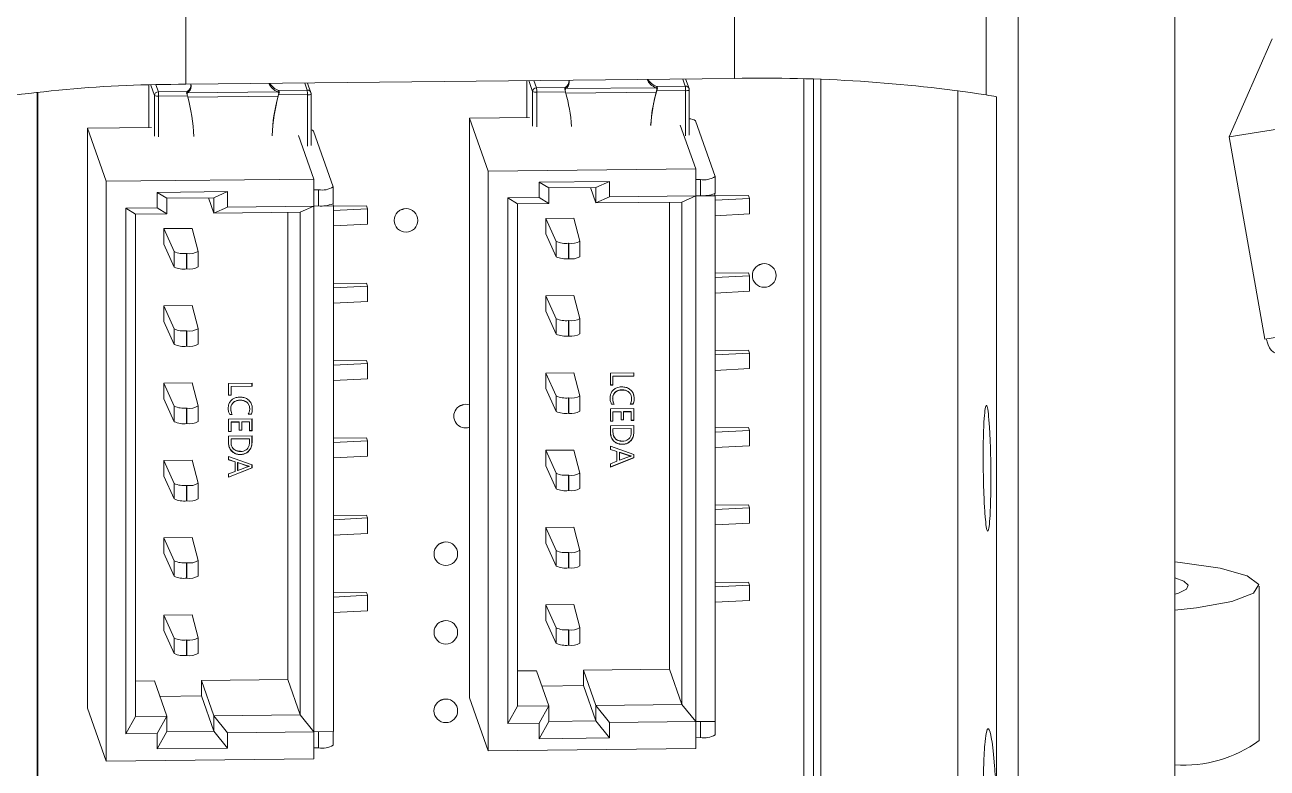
# Model space of a CAD drawing. Header units: millimetres. Extents: x 0 to 1189, y 0 to 841.
# Drawn here: x 294.497 to 297.662, y 569.236 to 571.13 of the extents above; entities that cross this region are included whole.
import ezdxf

# ---------------------------------------------------------------- set-up
doc = ezdxf.new("R2010")
doc.units = ezdxf.units.MM
doc.layers.get('0').update_dxf_attribs({"lineweight": 18})

msp = doc.modelspace()

# ---------------------------------------------------------------- linework, layer by layer
at = {"color": 7, "linetype": 'Continuous', "lineweight": 15}
for p, q in [((296.9466, 572.7242), (296.9466, 570.9515)), ((297.028, 572.7041), (297.028, 567.5831)), ((297.4273, 572.7084), (297.4273, 567.8788)), ((294.9075, 571.5694), (294.9075, 570.9785)), ((296.3049, 571.5842), (296.3049, 570.9934)), ((297.6749, 571.0945), (297.5655, 570.8447)), ((296.3049, 570.9934), (294.9075, 570.9785)), ((295.776, 570.9877), (295.776, 570.8942)), ((295.884, 570.9829), (295.884, 570.9869)), ((296.1893, 570.9674), (296.1806, 570.9921)), ((296.482, 568.3226), (296.482, 570.992)), ((296.5066, 570.9913), (296.5066, 568.3785)), ((296.5249, 570.9907), (296.5249, 568.3265)), ((294.5287, 568.3053), (294.5287, 570.9582)), ((294.5299, 570.9583), (294.5299, 568.3019)), ((294.8126, 570.9766), (294.8126, 570.8682)), ((294.9107, 570.9604), (294.8372, 570.9596)), ((294.9115, 570.9571), (295.1417, 570.9596)), ((294.9206, 570.9727), (294.9206, 570.9766)), ((295.2165, 570.9636), (295.143, 570.9629)), ((295.2259, 570.9571), (295.2172, 570.9818)), ((295.2265, 570.9538), (295.2265, 570.9539)), ((295.2265, 570.8226), (295.2265, 570.9538)), ((295.8741, 570.9706), (295.8006, 570.9698)), ((295.8012, 570.9583), (295.8747, 570.959)), ((296.1051, 570.9698), (295.8749, 570.9674)), ((296.1799, 570.9739), (296.1064, 570.9731)), ((296.1071, 570.9615), (296.1805, 570.9623)), ((296.1899, 570.9641), (296.1899, 570.964)), ((296.1899, 570.8486), (296.1899, 570.964)), ((296.8743, 567.8772), (296.8743, 570.9626)), ((294.8378, 570.948), (294.9113, 570.9488)), ((295.1437, 570.9513), (295.2171, 570.9521)), ((296.9726, 567.5983), (296.9726, 570.9466)), ((297.5655, 570.8447), (298.0926, 570.9291)), ((295.6297, 570.8926), (295.7828, 570.8942)), ((295.6774, 570.7574), (295.6297, 570.8926)), ((295.6297, 569.4154), (295.6297, 570.8926)), ((294.6567, 570.8665), (294.8194, 570.8682)), ((294.7044, 570.7313), (294.6567, 570.8665)), ((294.6567, 569.3893), (294.6567, 570.8665)), ((295.2827, 570.7172), (295.2326, 570.8593)), ((296.2064, 570.763), (296.1671, 570.8743)), ((296.2557, 570.7433), (296.2056, 570.8854)), ((295.2334, 570.7369), (295.1942, 570.8482)), ((297.6563, 570.3288), (297.5655, 570.8447)), ((295.2334, 570.7369), (294.7044, 570.7313)), ((295.2334, 570.7369), (295.2334, 570.668)), ((296.2064, 570.763), (295.6774, 570.7574)), ((295.6774, 569.2802), (295.6774, 570.7574)), ((296.2064, 570.763), (296.2064, 570.6941)), ((296.2064, 570.7358), (296.2182, 570.7359)), ((296.2182, 570.7359), (296.2182, 570.6946)), ((296.2558, 570.7015), (296.2558, 570.7429)), ((294.7044, 569.2541), (294.7044, 570.7313)), ((295.0138, 570.7051), (294.8341, 570.7031)), ((294.8341, 570.6638), (294.8341, 570.7031)), ((294.859, 570.6882), (294.8341, 570.7031)), ((294.9788, 570.6895), (295.0138, 570.7051)), ((295.0138, 570.6657), (295.0138, 570.7051)), ((295.2334, 570.7097), (295.2452, 570.7098)), ((295.2452, 570.7098), (295.2452, 570.6685)), ((295.2828, 570.6754), (295.2828, 570.7168)), ((295.9868, 570.7312), (295.8071, 570.7292)), ((295.8071, 570.6899), (295.8071, 570.7292)), ((295.832, 570.7143), (295.8071, 570.7292)), ((295.832, 570.7143), (295.9518, 570.7156)), ((295.832, 570.6749), (295.832, 570.7143)), ((295.938, 570.7154), (295.9518, 570.6762)), ((295.9518, 570.7156), (295.9868, 570.7312)), ((295.9518, 570.7156), (295.9518, 570.6762)), ((295.9868, 570.6918), (295.9868, 570.7312)), ((294.859, 570.6882), (294.9788, 570.6895)), ((294.859, 570.6488), (294.859, 570.6882)), ((294.965, 570.6893), (294.9788, 570.6501)), ((294.9788, 570.6895), (294.9788, 570.6501)), ((295.2334, 570.6684), (295.2452, 570.6685)), ((295.2334, 570.668), (295.2833, 570.6685)), ((295.2833, 570.6685), (295.2815, 570.6736)), ((295.2833, 570.6679), (295.3679, 570.6688)), ((295.2833, 569.3292), (295.2833, 570.6685)), ((295.3679, 570.6688), (295.3705, 570.6614)), ((295.8071, 570.6899), (295.7273, 570.689)), ((295.7273, 569.3497), (295.7273, 570.689)), ((295.7273, 570.689), (295.7522, 570.6741)), ((295.7522, 570.6741), (295.832, 570.6749)), ((295.7522, 569.3938), (295.7522, 570.6741)), ((295.832, 570.6749), (295.8071, 570.6899)), ((295.9518, 570.6762), (295.9868, 570.6918)), ((295.9518, 570.6762), (296.1714, 570.6785)), ((296.2064, 570.6941), (295.9868, 570.6918)), ((296.1398, 569.488), (296.1398, 570.6782)), ((296.1714, 570.6785), (296.2064, 570.6941)), ((296.1714, 569.3983), (296.1714, 570.6785)), ((296.2064, 570.6944), (296.2182, 570.6946)), ((296.2064, 570.6941), (296.2563, 570.6946)), ((296.2064, 569.3548), (296.2064, 570.6941)), ((296.2563, 570.6946), (296.2545, 570.6998)), ((296.2563, 570.694), (296.3409, 570.6949)), ((296.2563, 569.3553), (296.2563, 570.6946)), ((296.3435, 570.6874), (296.2563, 570.683)), ((296.3409, 570.6949), (296.3435, 570.6874)), ((296.3435, 570.6481), (296.3435, 570.6874)), ((294.8341, 570.6638), (294.7543, 570.6629)), ((294.7543, 569.3236), (294.7543, 570.6629)), ((294.7543, 570.6629), (294.7792, 570.648)), ((294.7792, 570.648), (294.859, 570.6488)), ((294.7792, 569.3677), (294.7792, 570.648)), ((294.859, 570.6488), (294.8341, 570.6638)), ((294.9788, 570.6501), (295.0138, 570.6657)), ((294.9788, 570.6501), (295.1984, 570.6524)), ((295.2334, 570.668), (295.0138, 570.6657)), ((295.1668, 569.4619), (295.1668, 570.6521)), ((295.1984, 570.6524), (295.2334, 570.668)), ((295.1984, 569.3722), (295.1984, 570.6524)), ((295.2334, 569.3287), (295.2334, 570.668)), ((295.3705, 570.6614), (295.2833, 570.6569)), ((295.3705, 570.622), (295.3705, 570.6614)), ((295.896, 570.6376), (295.8246, 570.6369)), ((295.8505, 570.5783), (295.8246, 570.6369)), ((295.8246, 570.6369), (295.8246, 570.5975)), ((295.896, 570.6376), (295.9114, 570.5789)), ((296.3435, 570.6481), (296.2563, 570.6436)), ((294.923, 570.6115), (294.8516, 570.6108)), ((294.8776, 570.5522), (294.8516, 570.6108)), ((294.8516, 570.6108), (294.8516, 570.5714)), ((294.923, 570.6115), (294.9384, 570.5529)), ((295.3705, 570.622), (295.2833, 570.6175)), ((295.8246, 570.5975), (295.8505, 570.5389)), ((295.8505, 570.5389), (295.8505, 570.5783)), ((295.8832, 570.5735), (295.8823, 570.5735)), ((295.8823, 570.5735), (295.8823, 570.5341)), ((295.8832, 570.5341), (295.8832, 570.5735)), ((295.9114, 570.5393), (295.9114, 570.5787)), ((294.8516, 570.5714), (294.8776, 570.5128)), ((294.8776, 570.5128), (294.8776, 570.5522)), ((294.9102, 570.5474), (294.9093, 570.5474)), ((294.9093, 570.5474), (294.9093, 570.508)), ((294.9102, 570.508), (294.9102, 570.5474)), ((294.9384, 570.5132), (294.9384, 570.5526)), ((295.8832, 570.5341), (295.8823, 570.5341)), ((294.9102, 570.508), (294.9093, 570.508)), ((296.2563, 570.497), (296.3409, 570.4979)), ((296.3435, 570.4905), (296.2563, 570.4861)), ((296.3409, 570.4979), (296.3435, 570.4905)), ((296.3435, 570.4511), (296.3435, 570.4905)), ((295.2833, 570.4709), (295.3679, 570.4718)), ((295.3705, 570.4644), (295.2833, 570.46)), ((295.3679, 570.4718), (295.3705, 570.4644)), ((295.3705, 570.425), (295.3705, 570.4644)), ((296.3435, 570.4511), (296.2563, 570.4467)), ((295.3705, 570.425), (295.2833, 570.4206)), ((295.896, 570.4407), (295.8246, 570.4399)), ((295.8505, 570.3813), (295.8246, 570.4399)), ((295.8246, 570.4399), (295.8246, 570.4005)), ((295.896, 570.4407), (295.9114, 570.382)), ((294.923, 570.4146), (294.8516, 570.4138)), ((294.8776, 570.3552), (294.8516, 570.4138)), ((294.8516, 570.4138), (294.8516, 570.3744)), ((294.923, 570.4146), (294.9384, 570.3559)), ((295.8246, 570.4005), (295.8505, 570.3419)), ((297.6563, 570.3288), (298.1833, 570.4131)), ((294.8516, 570.3744), (294.8776, 570.3159)), ((294.8776, 570.3159), (294.8776, 570.3552)), ((294.9384, 570.3163), (294.9384, 570.3557)), ((295.8505, 570.3419), (295.8505, 570.3813)), ((295.8832, 570.3766), (295.8823, 570.3765)), ((295.8823, 570.3765), (295.8823, 570.3372)), ((295.8832, 570.3372), (295.8832, 570.3766)), ((295.9114, 570.3424), (295.9114, 570.3817)), ((294.9102, 570.3505), (294.9093, 570.3504)), ((294.9093, 570.3504), (294.9093, 570.311)), ((294.9102, 570.3111), (294.9102, 570.3505)), ((295.8832, 570.3372), (295.8823, 570.3372)), ((297.661, 570.3295), (297.6623, 570.3221)), ((294.9102, 570.3111), (294.9093, 570.311)), ((296.2563, 570.3001), (296.3409, 570.301)), ((296.3435, 570.2935), (296.2563, 570.2891)), ((296.3409, 570.301), (296.3435, 570.2935)), ((296.3435, 570.2541), (296.3435, 570.2935)), ((295.2833, 570.274), (295.3679, 570.2749)), ((295.3705, 570.2674), (295.2833, 570.263)), ((295.3679, 570.2749), (295.3705, 570.2674)), ((295.3705, 570.228), (295.3705, 570.2674)), ((295.3705, 570.228), (295.2833, 570.2236)), ((295.896, 570.2437), (295.8246, 570.2429)), ((295.8505, 570.1844), (295.8246, 570.2429)), ((295.8246, 570.2429), (295.8246, 570.2035)), ((295.896, 570.2437), (295.9114, 570.185)), ((296.0489, 570.2432), (295.989, 570.2425)), ((295.989, 570.2425), (295.989, 570.2123)), ((296.0488, 570.2356), (295.9955, 570.235)), ((295.9955, 570.235), (295.9956, 570.2347)), ((295.9955, 570.235), (295.9955, 570.2127)), ((295.9956, 570.2347), (296.0489, 570.2352)), ((295.9956, 570.2123), (295.9956, 570.2347)), ((296.0488, 570.2432), (296.0488, 570.2356)), ((296.0488, 570.2356), (296.0489, 570.2352)), ((296.0489, 570.2352), (296.0489, 570.2432)), ((296.3435, 570.2541), (296.2563, 570.2497)), ((294.923, 570.2176), (294.8516, 570.2168)), ((294.8776, 570.1583), (294.8516, 570.2168)), ((294.8516, 570.2168), (294.8516, 570.1774)), ((294.923, 570.2176), (294.9384, 570.1589)), ((295.0759, 570.2171), (295.016, 570.2164)), ((295.016, 570.2164), (295.016, 570.1862)), ((295.0758, 570.2095), (295.0225, 570.2089)), ((295.0225, 570.2089), (295.0226, 570.2086)), ((295.0225, 570.2089), (295.0225, 570.1866)), ((295.0226, 570.2086), (295.0759, 570.2091)), ((295.0226, 570.1862), (295.0226, 570.2086)), ((295.0758, 570.2171), (295.0758, 570.2095)), ((295.0758, 570.2095), (295.0759, 570.2091)), ((295.0759, 570.2091), (295.0759, 570.2171)), ((295.8246, 570.2035), (295.8505, 570.145)), ((295.9955, 570.2127), (295.989, 570.2126)), ((295.989, 570.2123), (295.9956, 570.2123)), ((295.9956, 570.2123), (295.9955, 570.2127)), ((296.0182, 570.1999), (296.0183, 570.1996)), ((294.8516, 570.1774), (294.8776, 570.1189)), ((295.0225, 570.1866), (295.016, 570.1865)), ((295.016, 570.1862), (295.0226, 570.1862)), ((295.0226, 570.1862), (295.0225, 570.1866)), ((295.0452, 570.1738), (295.0453, 570.1735)), ((295.0669, 570.1633), (295.0668, 570.1637)), ((295.8505, 570.145), (295.8505, 570.1844)), ((295.8832, 570.1796), (295.8823, 570.1796)), ((295.8823, 570.1796), (295.8823, 570.1402)), ((295.8832, 570.1402), (295.8832, 570.1796)), ((295.9114, 570.1454), (295.9114, 570.1848)), ((295.9986, 570.1637), (295.992, 570.1636)), ((295.992, 570.1636), (295.9921, 570.1633)), ((295.9921, 570.1633), (295.9987, 570.1634)), ((295.9947, 570.1788), (295.9949, 570.1785)), ((295.9964, 570.1684), (295.9965, 570.168)), ((296.0471, 570.1642), (296.0391, 570.1641)), ((296.0392, 570.1638), (296.0473, 570.1639)), ((296.0399, 570.1895), (296.0398, 570.1898)), ((296.0471, 570.1642), (296.0473, 570.1639)), ((296.0495, 570.1782), (296.0496, 570.1778)), ((294.8776, 570.1189), (294.8776, 570.1583)), ((294.9102, 570.1535), (294.9093, 570.1535)), ((294.9093, 570.1535), (294.9093, 570.1141)), ((294.9102, 570.1141), (294.9102, 570.1535)), ((294.9384, 570.1193), (294.9384, 570.1587)), ((295.0256, 570.1376), (295.019, 570.1375)), ((295.019, 570.1375), (295.0191, 570.1372)), ((295.0191, 570.1372), (295.0257, 570.1373)), ((295.0217, 570.1527), (295.0219, 570.1524)), ((295.0234, 570.1423), (295.0235, 570.1419)), ((295.0742, 570.1381), (295.0661, 570.138)), ((295.0662, 570.1377), (295.0743, 570.1378)), ((295.0742, 570.1381), (295.0743, 570.1378)), ((295.0765, 570.1521), (295.0766, 570.1517)), ((295.8832, 570.1402), (295.8823, 570.1402)), ((296.0489, 570.1524), (295.989, 570.1517)), ((295.989, 570.1517), (295.989, 570.12)), ((296.0159, 570.1444), (295.9955, 570.1442)), ((295.9955, 570.1442), (295.9956, 570.1439)), ((295.9955, 570.1442), (295.9955, 570.1204)), ((295.9956, 570.1439), (296.016, 570.1441)), ((295.9956, 570.1201), (295.9956, 570.1439)), ((296.0159, 570.1444), (296.016, 570.1441)), ((296.016, 570.1441), (296.016, 570.1232)), ((296.0422, 570.1447), (296.0225, 570.1445)), ((296.0225, 570.1445), (296.0225, 570.1236)), ((296.0225, 570.1445), (296.0226, 570.1442)), ((296.0226, 570.1442), (296.0423, 570.1444)), ((296.0226, 570.1233), (296.0226, 570.1442)), ((296.0422, 570.1447), (296.0423, 570.1444)), ((296.0423, 570.1444), (296.0423, 570.122)), ((296.0488, 570.1524), (296.0488, 570.1224)), ((296.0489, 570.1221), (296.0489, 570.1524)), ((294.9102, 570.1141), (294.9093, 570.1141)), ((295.0759, 570.1263), (295.016, 570.1256)), ((295.016, 570.1256), (295.016, 570.0939)), ((295.0429, 570.1183), (295.0225, 570.1181)), ((295.0225, 570.1181), (295.0226, 570.1178)), ((295.0225, 570.1181), (295.0225, 570.0943)), ((295.0226, 570.1178), (295.043, 570.118)), ((295.0226, 570.094), (295.0226, 570.1178)), ((295.0429, 570.1183), (295.043, 570.118)), ((295.043, 570.118), (295.043, 570.0971)), ((295.0692, 570.1186), (295.0495, 570.1184)), ((295.0495, 570.1184), (295.0495, 570.0975)), ((295.0495, 570.1184), (295.0496, 570.1181)), ((295.0496, 570.1181), (295.0693, 570.1183)), ((295.0496, 570.0972), (295.0496, 570.1181)), ((295.0692, 570.1186), (295.0693, 570.1183)), ((295.0693, 570.1183), (295.0693, 570.0959)), ((295.0758, 570.1263), (295.0758, 570.0964)), ((295.0759, 570.096), (295.0759, 570.1263)), ((295.9955, 570.1204), (295.989, 570.1204)), ((295.989, 570.12), (295.9956, 570.1201)), ((296.0489, 570.1091), (295.989, 570.1085)), ((295.989, 570.1085), (295.989, 570.0924)), ((295.9956, 570.1201), (295.9955, 570.1204)), ((295.9955, 570.101), (296.0422, 570.1015)), ((295.9955, 570.101), (295.9956, 570.1006)), ((295.9955, 570.0926), (295.9955, 570.101)), ((295.9956, 570.1006), (296.0423, 570.1011)), ((295.9956, 570.0922), (295.9956, 570.1006)), ((296.0225, 570.1236), (296.016, 570.1235)), ((296.016, 570.1232), (296.0226, 570.1233)), ((296.0225, 570.1236), (296.0226, 570.1233)), ((296.0422, 570.1015), (296.0423, 570.1011)), ((296.0488, 570.1224), (296.0423, 570.1224)), ((296.0423, 570.122), (296.0489, 570.1221)), ((296.0423, 570.1011), (296.0423, 570.0924)), ((296.0488, 570.1224), (296.0489, 570.1221)), ((296.0488, 570.1091), (296.0488, 570.0928)), ((296.0489, 570.0925), (296.0489, 570.1091)), ((296.2563, 570.1031), (296.3409, 570.104)), ((296.3409, 570.104), (296.3435, 570.0966)), ((295.0225, 570.0943), (295.016, 570.0943)), ((295.016, 570.0939), (295.0226, 570.094)), ((295.0759, 570.083), (295.016, 570.0824)), ((295.016, 570.0824), (295.016, 570.0663)), ((295.0226, 570.094), (295.0225, 570.0943)), ((295.0225, 570.0749), (295.0692, 570.0754)), ((295.0225, 570.0749), (295.0226, 570.0745)), ((295.0225, 570.0665), (295.0225, 570.0749)), ((295.0226, 570.0745), (295.0693, 570.075)), ((295.0226, 570.0661), (295.0226, 570.0745)), ((295.0495, 570.0975), (295.043, 570.0974)), ((295.043, 570.0971), (295.0496, 570.0972)), ((295.0495, 570.0975), (295.0496, 570.0972)), ((295.0692, 570.0754), (295.0693, 570.075)), ((295.0758, 570.0964), (295.0693, 570.0963)), ((295.0693, 570.0959), (295.0759, 570.096)), ((295.0693, 570.075), (295.0693, 570.0663)), ((295.0758, 570.0964), (295.0759, 570.096)), ((295.0758, 570.083), (295.0758, 570.0667)), ((295.0759, 570.0664), (295.0759, 570.083)), ((295.2833, 570.077), (295.3679, 570.0779)), ((295.3705, 570.0705), (295.2833, 570.066)), ((295.3679, 570.0779), (295.3705, 570.0705)), ((295.3705, 570.0311), (295.3705, 570.0705)), ((295.9955, 570.0926), (295.9956, 570.0922)), ((295.9983, 570.08), (295.9984, 570.0798)), ((296.0488, 570.0928), (296.0489, 570.0925)), ((296.3435, 570.0966), (296.2563, 570.0921)), ((296.3435, 570.0572), (296.3435, 570.0966)), ((295.0225, 570.0665), (295.0226, 570.0661)), ((295.0253, 570.0539), (295.0254, 570.0537)), ((295.0466, 570.0355), (295.0467, 570.0352)), ((295.0758, 570.0667), (295.0759, 570.0664)), ((295.896, 570.0467), (295.8246, 570.046)), ((295.8505, 569.9874), (295.8246, 570.046)), ((295.8246, 570.046), (295.8246, 570.0066)), ((295.896, 570.0467), (295.9114, 569.9881)), ((296.0489, 570.0349), (295.989, 570.0566)), ((295.989, 570.0566), (295.989, 570.048)), ((296.0057, 570.0428), (295.989, 570.0483)), ((295.989, 570.048), (296.0058, 570.0425)), ((296.0057, 570.0428), (296.0058, 570.0425)), ((296.0058, 570.0425), (296.0058, 570.0181)), ((296.0123, 570.0409), (296.0123, 570.0212)), ((296.0373, 570.0324), (296.0123, 570.0409)), ((296.0124, 570.0406), (296.0123, 570.0409)), ((296.0124, 570.0208), (296.0124, 570.0406)), ((296.0124, 570.0406), (296.0374, 570.032)), ((296.0196, 570.0616), (296.0197, 570.0613)), ((296.3435, 570.0572), (296.2563, 570.0527)), ((294.923, 570.0206), (294.8516, 570.0199)), ((294.8776, 569.9613), (294.8516, 570.0199)), ((294.8516, 570.0199), (294.8516, 569.9805)), ((294.923, 570.0206), (294.9384, 569.962)), ((295.0759, 570.0088), (295.016, 570.0305)), ((295.016, 570.0305), (295.016, 570.0219)), ((295.0327, 570.0167), (295.016, 570.0222)), ((295.016, 570.0219), (295.0328, 570.0164)), ((295.0327, 570.0167), (295.0328, 570.0164)), ((295.0328, 570.0164), (295.0328, 569.992)), ((295.0393, 570.0148), (295.0393, 569.9951)), ((295.0643, 570.0063), (295.0393, 570.0148)), ((295.0394, 570.0145), (295.0393, 570.0148)), ((295.0394, 569.9947), (295.0394, 570.0145)), ((295.0394, 570.0145), (295.0644, 570.0059)), ((295.0644, 570.0039), (295.0394, 569.9947)), ((295.0644, 570.0059), (295.0643, 570.0063)), ((295.0686, 570.005), (295.0685, 570.0054)), ((295.0758, 570.0089), (295.0758, 570.0012)), ((295.0759, 570.0009), (295.0759, 570.0088)), ((295.3705, 570.0311), (295.2833, 570.0266)), ((295.8246, 570.0066), (295.8505, 569.948)), ((296.0488, 570.0273), (295.989, 570.0037)), ((295.989, 570.0033), (296.0489, 570.027)), ((296.0058, 570.0181), (295.989, 570.0119)), ((295.989, 570.0119), (295.989, 570.0033)), ((296.0123, 570.0212), (296.0124, 570.0208)), ((296.0374, 570.03), (296.0124, 570.0208)), ((296.0374, 570.032), (296.0373, 570.0324)), ((296.0416, 570.0311), (296.0415, 570.0315)), ((296.0488, 570.0349), (296.0488, 570.0273)), ((296.0489, 570.027), (296.0488, 570.0273)), ((296.0489, 570.027), (296.0489, 570.0349)), ((294.8516, 569.9805), (294.8776, 569.9219)), ((295.0758, 570.0012), (295.016, 569.9776)), ((295.016, 569.9772), (295.0759, 570.0009)), ((295.0328, 569.992), (295.016, 569.9858)), ((295.016, 569.9858), (295.016, 569.9772)), ((295.0393, 569.9951), (295.0394, 569.9947)), ((295.0759, 570.0009), (295.0758, 570.0012)), ((295.8505, 569.948), (295.8505, 569.9874)), ((295.8832, 569.9826), (295.8823, 569.9826)), ((295.8823, 569.9826), (295.8823, 569.9432)), ((295.8832, 569.9432), (295.8832, 569.9826)), ((295.9114, 569.9484), (295.9114, 569.9878)), ((294.8776, 569.9219), (294.8776, 569.9613)), ((294.9102, 569.9565), (294.9093, 569.9565)), ((294.9093, 569.9565), (294.9093, 569.9171)), ((294.9102, 569.9171), (294.9102, 569.9565)), ((294.9384, 569.9223), (294.9384, 569.9617)), ((295.8832, 569.9432), (295.8823, 569.9432)), ((294.9102, 569.9171), (294.9093, 569.9171)), ((295.2833, 569.88), (295.3679, 569.8809)), ((295.3679, 569.8809), (295.3705, 569.8735)), ((296.2563, 569.9061), (296.3409, 569.907)), ((296.3435, 569.8996), (296.2563, 569.8952)), ((296.3409, 569.907), (296.3435, 569.8996)), ((296.3435, 569.8602), (296.3435, 569.8996)), ((295.3705, 569.8735), (295.2833, 569.8691)), ((295.3705, 569.8341), (295.3705, 569.8735)), ((295.896, 569.8498), (295.8246, 569.849)), ((295.8505, 569.7905), (295.8246, 569.849)), ((295.8246, 569.849), (295.8246, 569.8096)), ((295.896, 569.8498), (295.9114, 569.7911)), ((296.3435, 569.8602), (296.2563, 569.8558)), ((294.923, 569.8237), (294.8516, 569.8229)), ((294.8776, 569.7644), (294.8516, 569.8229)), ((294.8516, 569.8229), (294.8516, 569.7835)), ((294.923, 569.8237), (294.9384, 569.765)), ((295.3705, 569.8341), (295.2833, 569.8297)), ((294.8516, 569.7835), (294.8776, 569.725)), ((295.8246, 569.8096), (295.8505, 569.7511)), ((295.8505, 569.7511), (295.8505, 569.7905)), ((295.8832, 569.7857), (295.8823, 569.7857)), ((295.8823, 569.7857), (295.8823, 569.7463)), ((295.8832, 569.7463), (295.8832, 569.7857)), ((295.9114, 569.7515), (295.9114, 569.7909)), ((294.8776, 569.725), (294.8776, 569.7644)), ((294.9102, 569.7596), (294.9093, 569.7596)), ((294.9093, 569.7596), (294.9093, 569.7202)), ((294.9102, 569.7202), (294.9102, 569.7596)), ((294.9384, 569.7254), (294.9384, 569.7648)), ((294.9102, 569.7202), (294.9093, 569.7202)), ((295.8832, 569.7463), (295.8823, 569.7463)), ((296.2563, 569.7092), (296.3409, 569.7101)), ((296.3435, 569.7026), (296.2563, 569.6982)), ((296.3409, 569.7101), (296.3435, 569.7026)), ((296.3435, 569.6633), (296.3435, 569.7026)), ((297.642, 569.3062), (297.642, 569.7001)), ((295.2833, 569.6831), (295.3679, 569.684)), ((295.3705, 569.6765), (295.2833, 569.6721)), ((295.3679, 569.684), (295.3705, 569.6765)), ((295.3705, 569.6372), (295.3705, 569.6765)), ((296.3435, 569.6633), (296.2563, 569.6588)), ((294.923, 569.6267), (294.8516, 569.626)), ((294.8776, 569.5674), (294.8516, 569.626)), ((294.8516, 569.626), (294.8516, 569.5866)), ((294.923, 569.6267), (294.9384, 569.568)), ((295.3705, 569.6372), (295.2833, 569.6327)), ((295.896, 569.6528), (295.8246, 569.652)), ((295.8505, 569.5935), (295.8246, 569.652)), ((295.8246, 569.652), (295.8246, 569.6127)), ((295.896, 569.6528), (295.9114, 569.5941)), ((295.8246, 569.6127), (295.8505, 569.5541)), ((295.8505, 569.5541), (295.8505, 569.5935)), ((295.9114, 569.5545), (295.9114, 569.5939)), ((294.8516, 569.5866), (294.8776, 569.528)), ((294.8776, 569.528), (294.8776, 569.5674)), ((294.9102, 569.5626), (294.9093, 569.5626)), ((294.9093, 569.5626), (294.9093, 569.5232)), ((294.9102, 569.5232), (294.9102, 569.5626)), ((294.9384, 569.5284), (294.9384, 569.5678)), ((295.8832, 569.5887), (295.8823, 569.5887)), ((295.8823, 569.5887), (295.8823, 569.5493)), ((295.8832, 569.5493), (295.8832, 569.5887)), ((295.8832, 569.5493), (295.8823, 569.5493)), ((294.9102, 569.5232), (294.9093, 569.5232)), ((295.7522, 569.4839), (295.8004, 569.4844)), ((295.8004, 569.4844), (295.832, 569.3947)), ((295.9202, 569.4857), (296.1398, 569.488)), ((295.9202, 569.4857), (295.9202, 569.4463)), ((295.9518, 569.3959), (295.9202, 569.4857)), ((296.1714, 569.3983), (296.1398, 569.488)), ((294.7792, 569.4578), (294.8274, 569.4583)), ((294.8274, 569.4583), (294.859, 569.3686)), ((294.9472, 569.4595), (295.1668, 569.4619)), ((294.9788, 569.3698), (294.9472, 569.4595)), ((294.9472, 569.4595), (294.9472, 569.4202)), ((295.1984, 569.3722), (295.1668, 569.4619)), ((295.8142, 569.4451), (295.9202, 569.4463)), ((295.9518, 569.3565), (295.9202, 569.4463)), ((294.8413, 569.419), (294.9472, 569.4202)), ((294.9788, 569.3305), (294.9472, 569.4202)), ((295.6297, 569.4154), (295.6774, 569.2802)), ((294.6567, 569.3893), (294.7044, 569.2541)), ((295.1984, 569.3722), (294.9788, 569.3698)), ((295.2334, 569.3287), (295.1984, 569.3722)), ((295.7522, 569.3938), (295.7273, 569.3497)), ((295.832, 569.3947), (295.7522, 569.3938)), ((295.8071, 569.3505), (295.832, 569.3947)), ((295.832, 569.3553), (295.832, 569.3947)), ((296.1714, 569.3983), (295.9518, 569.3959)), ((295.9868, 569.3524), (295.9518, 569.3959)), ((295.9518, 569.3959), (295.9518, 569.3565)), ((296.2064, 569.3548), (296.1714, 569.3983)), ((294.7792, 569.3677), (294.7543, 569.3236)), ((294.859, 569.3686), (294.7792, 569.3677)), ((294.8341, 569.3244), (294.859, 569.3686)), ((294.859, 569.3292), (294.859, 569.3686)), ((295.0138, 569.3263), (294.9788, 569.3698)), ((294.9788, 569.3698), (294.9788, 569.3305)), ((295.7273, 569.3497), (295.8071, 569.3505)), ((295.8071, 569.3111), (295.832, 569.3553)), ((295.8071, 569.3111), (295.8071, 569.3505)), ((295.9518, 569.3565), (295.832, 569.3553)), ((295.9868, 569.313), (295.9518, 569.3565)), ((295.9868, 569.3524), (296.2064, 569.3548)), ((295.9868, 569.313), (295.9868, 569.3524)), ((296.2563, 569.3553), (296.2064, 569.3548)), ((296.2064, 569.3548), (296.2064, 569.2858)), ((296.2558, 569.3208), (296.2558, 569.3553)), ((294.7543, 569.3236), (294.8341, 569.3244)), ((294.8341, 569.285), (294.859, 569.3292)), ((294.8341, 569.285), (294.8341, 569.3244)), ((294.9788, 569.3305), (294.859, 569.3292)), ((295.0138, 569.2869), (294.9788, 569.3305)), ((295.0138, 569.3263), (295.2334, 569.3287)), ((295.0138, 569.2869), (295.0138, 569.3263)), ((295.2833, 569.3292), (295.2334, 569.3287)), ((295.2334, 569.3287), (295.2334, 569.2597)), ((295.2828, 569.2947), (295.2828, 569.3292)), ((295.8071, 569.3111), (295.9868, 569.313)), ((296.2064, 569.3138), (296.2182, 569.3139)), ((294.8341, 569.285), (295.0138, 569.2869)), ((295.2334, 569.2876), (295.2452, 569.2878)), ((295.6774, 569.2802), (296.2064, 569.2858)), ((294.7044, 569.2541), (295.2334, 569.2597))]:
    msp.add_line(p, q, dxfattribs=at)
at = {"color": 8, "linetype": 'Continuous', "lineweight": 15}
for p, q in [((295.776, 570.8942), (295.776, 570.9877)), ((295.7808, 570.9878), (295.7906, 570.9599)), ((295.7942, 570.9879), (295.8006, 570.9698)), ((296.1735, 570.992), (296.1799, 570.9739)), ((294.8126, 570.9766), (294.8126, 570.8682)), ((294.8272, 570.9497), (294.8177, 570.9767)), ((294.8372, 570.9596), (294.8311, 570.9771)), ((295.2165, 570.9636), (295.2101, 570.9817)), ((295.7906, 570.9599), (295.7906, 570.872)), ((295.8012, 570.9583), (295.8012, 570.8704)), ((295.8756, 570.9558), (296.1057, 570.9583)), ((296.1805, 570.9623), (296.1805, 570.8469)), ((294.8272, 570.8461), (294.8272, 570.9497)), ((294.8378, 570.8444), (294.8378, 570.948)), ((294.9122, 570.9456), (295.1423, 570.948)), ((295.2171, 570.8209), (295.2171, 570.9521)), ((296.2182, 569.3139), (296.2182, 569.3549)), ((295.2452, 569.2878), (295.2452, 569.3288))]:
    msp.add_line(p, q, dxfattribs=at)
at = {"color": 7, "linetype": 'Continuous', "lineweight": 15}
for points in [[(295.2265, 570.9539), (295.2263, 570.9558), (295.2259, 570.9571)], [(296.1893, 570.9674), (296.1897, 570.9661), (296.1899, 570.9641)], [(295.4527, 570.6574), (295.46, 570.6595), (295.4637, 570.6613)], [(296.3653, 570.517), (296.3727, 570.5191), (296.3764, 570.5209)], [(295.6048, 570.1588), (295.6122, 570.1608), (295.6158, 570.1626)], [(295.5541, 569.808), (295.5614, 569.8101), (295.5651, 569.8119)], [(297.4273, 569.7616), (297.4411, 569.7603), (297.5426, 569.7459), (297.6118, 569.7265), (297.6412, 569.7043), (297.6276, 569.6817), (297.5726, 569.661), (297.4819, 569.6445), (297.4273, 569.6385)], [(297.4273, 569.6795), (297.4362, 569.6822), (297.457, 569.692), (297.4615, 569.7024), (297.4497, 569.7127), (297.4273, 569.7207)], [(295.5541, 569.6079), (295.5614, 569.61), (295.5651, 569.6118)], [(295.5541, 569.4078), (295.5614, 569.4099), (295.5651, 569.4117)]]:
    msp.add_lwpolyline(points, dxfattribs=at)
for centre in [(295.4682, 570.6318), (296.3809, 570.4914), (295.5697, 569.7824), (295.5697, 569.5823), (295.5696, 569.3822)]:
    msp.add_circle(centre, 0.0301, dxfattribs=at)
for centre, radius, start, end in [((295.8638, 570.9878), 0.02, 300.9095, 3.0805), ((296.1187, 571.0073), 0.0398, 204.0975, 250.0088), ((296.1248, 571.0192), 0.0496, 214.6049, 248.2537), ((296.3808, 567.2144), 3.7798, 81.3916, 91.1509), ((294.8929, 567.7638), 3.2147, 89.7391, 100.6277), ((294.8373, 570.9496), 0.01, 90.3044, 179.5414), ((294.7678, 570.9501), 0.0701, 358.2761, 7.7665), ((294.9004, 570.9776), 0.02, 300.9003, 3.0751), ((294.9004, 570.974), 0.0202, 303.5217, 356.2008), ((295.1538, 570.9954), 0.0378, 202.7691, 251.3298), ((295.1615, 571.009), 0.0497, 214.6265, 248.2395), ((295.1463, 570.9541), 0.0708, 358.3274, 7.7152), ((295.8007, 570.9598), 0.01, 90.3044, 179.5414), ((295.7987, 570.9771), 0.019, 244.9307, 277.6642), ((295.7312, 570.9604), 0.0701, 358.2761, 7.7665), ((295.4579, 570.8411), 0.4331, 4.0018, 15.7958), ((295.8637, 570.9843), 0.0203, 303.6516, 356.0163), ((296.528, 570.8436), 0.4375, 164.8142, 175.9951), ((296.5279, 570.843), 0.4372, 164.2717, 175.9978), ((296.11, 570.9644), 0.0705, 358.3088, 7.7338), ((294.8353, 570.9669), 0.019, 244.9208, 277.6741), ((294.4948, 570.8309), 0.4329, 1.9141, 15.8037), ((295.5642, 570.8335), 0.4372, 164.8098, 178.0698), ((295.5643, 570.8328), 0.437, 164.2687, 178.0716), ((296.8205, 570.2139), 0.7483, 78.2685, 80.2956), ((296.1901, 570.8644), 0.0261, 53.5456, 90.4417), ((295.225, 570.8524), 0.0103, 42.1525, 81.4593), ((296.2277, 570.7866), 0.0515, 259.366, 302.8734), ((295.2547, 570.7606), 0.0516, 259.4014, 302.8046), ((296.2534, 570.7019), 0.0024, 296.179, 350.331), ((295.2504, 570.762), 0.0937, 266.852, 289.3937), ((295.2804, 570.6758), 0.00246, 297.0193, 349.9879), ((296.2235, 570.7873), 0.0929, 266.7531, 289.4926), ((295.8749, 570.632), 0.0589, 245.6078, 277.2234), ((295.8902, 570.613), 0.0401, 259.9985, 301.8712), ((294.9019, 570.606), 0.059, 245.6159, 277.1732), ((294.9172, 570.5869), 0.0401, 260.0059, 301.8637), ((294.9019, 570.5665), 0.0589, 245.6078, 277.2234), ((294.917, 570.5504), 0.0429, 260.9496, 299.9608), ((295.8749, 570.5927), 0.059, 245.6159, 277.1732), ((295.8899, 570.5766), 0.0431, 261.0239, 299.8844), ((294.9019, 570.4089), 0.0589, 245.6078, 277.2234), ((294.9172, 570.3898), 0.04, 259.9308, 301.9388), ((295.8749, 570.4351), 0.059, 245.6159, 277.1732), ((295.8902, 570.416), 0.0401, 259.9985, 301.8712), ((295.8749, 570.3956), 0.0589, 245.6078, 277.2234), ((295.89, 570.3795), 0.0429, 260.9507, 299.9576), ((297.7021, 570.3293), 0.0404, 190.3159, 279.1235), ((294.9019, 570.3696), 0.059, 245.6159, 277.1732), ((294.917, 570.3536), 0.043, 261.0228, 299.8876), ((295.62, 570.1331), 0.0301, 71.0886, 288.9114), ((295.8749, 570.2379), 0.0588, 245.5568, 277.2323), ((295.8902, 570.2189), 0.04, 259.9234, 301.9463), ((294.9019, 570.2119), 0.0588, 245.5848, 277.2464), ((294.9172, 570.193), 0.0401, 260.0059, 301.8637), ((295.8749, 570.1988), 0.059, 245.6159, 277.1732), ((295.8899, 570.1827), 0.0431, 261.0239, 299.8844), ((294.9019, 570.1724), 0.0588, 245.5568, 277.2323), ((294.917, 570.1566), 0.043, 261.0228, 299.8876), ((295.8749, 570.0411), 0.0589, 245.6078, 277.2234), ((295.8902, 570.0221), 0.0401, 259.9985, 301.8712), ((294.9019, 570.0151), 0.059, 245.6159, 277.1732), ((294.9172, 569.996), 0.0401, 260.0059, 301.8637), ((295.8749, 570.0018), 0.059, 245.6159, 277.1732), ((295.8899, 569.9858), 0.0431, 261.0239, 299.8844), ((294.9019, 569.9756), 0.0589, 245.6078, 277.2234), ((294.917, 569.9595), 0.0429, 260.9496, 299.9608), ((295.8749, 569.8442), 0.059, 245.6159, 277.1732), ((295.8902, 569.8252), 0.0401, 259.9985, 301.8712), ((294.9019, 569.818), 0.0589, 245.6078, 277.2234), ((294.9172, 569.7989), 0.04, 259.9308, 301.9388), ((295.8749, 569.8047), 0.0589, 245.6078, 277.2234), ((295.89, 569.7886), 0.0429, 260.9507, 299.9576), ((294.9019, 569.7787), 0.059, 245.6159, 277.1732), ((294.917, 569.7627), 0.043, 261.0228, 299.8876), ((295.8749, 569.6471), 0.0588, 245.5568, 277.2323), ((295.8902, 569.6281), 0.04, 259.9234, 301.9463), ((294.9019, 569.6211), 0.0589, 245.6078, 277.2234), ((294.9172, 569.6021), 0.0401, 260.0059, 301.8637), ((295.8749, 569.6079), 0.059, 245.6159, 277.1732), ((295.8899, 569.5918), 0.0431, 261.0239, 299.8844), ((294.9019, 569.5816), 0.0588, 245.5568, 277.2323), ((294.917, 569.5657), 0.043, 261.0228, 299.8876), ((296.2273, 569.3699), 0.0567, 260.8026, 300.1302), ((295.2543, 569.3439), 0.0568, 260.8143, 300.0849), ((297.4503, 569.5694), 0.3256, 265.9447, 306.0583)]:
    msp.add_arc(centre, radius, start, end, dxfattribs=at)
at = {"color": 8, "linetype": 'Continuous', "lineweight": 15}
for centre, radius, start, end in [((295.2167, 570.9538), 0.00983, 19.6835, 91.0034), ((295.2194, 570.966), 0.0142, 260.7535, 300.1122), ((296.1801, 570.9641), 0.00981, 19.5592, 91.1277), ((296.1828, 570.9763), 0.0142, 260.7801, 300.0791)]:
    msp.add_arc(centre, radius, start, end, dxfattribs=at)
at = {"color": 7, "linetype": 'Continuous', "lineweight": 15}
for centre in [(295.5659, 570.8602), (296.5293, 570.8704)]:
    msp.add_ellipse(centre, major_axis=(0.4433, 0.0758), ratio=0.801076, start_param=2.657096, end_param=2.665608, dxfattribs=at)
for points, knots in [([(294.9107, 570.9604), (294.9104, 570.9601), (294.9099, 570.9594), (294.9094, 570.9577), (294.9092, 570.9565), (294.9091, 570.9563)], [0, 0, 0, 0, 0.0019851, 0.003977804, 0.004419791, 0.004419791, 0.004419791, 0.004419791]), ([(294.9113, 570.9488), (294.911, 570.95), (294.9103, 570.9523), (294.9095, 570.9548), (294.9092, 570.956), (294.9091, 570.9562)], [0, 0, 0, 0, 0.003464742, 0.006939814, 0.007719471, 0.007719471, 0.007719471, 0.007719471]), ([(294.91, 570.953), (294.9102, 570.9539), (294.9106, 570.9557), (294.9112, 570.9568), (294.9115, 570.9571), (294.9115, 570.9571)], [0, 0, 0, 0, 0.001944063, 0.003886494, 0.004450182, 0.004450182, 0.004450182, 0.004450182]), ([(295.1441, 570.9555), (295.1438, 570.9564), (295.1432, 570.9581), (295.1423, 570.9592), (295.1418, 570.9595), (295.1417, 570.9596)], [0, 0, 0, 0, 0.002108228, 0.004220293, 0.004830835, 0.004830835, 0.004830835, 0.004830835]), ([(295.1423, 570.948), (295.1426, 570.9492), (295.1432, 570.9515), (295.1438, 570.954), (295.144, 570.9553), (295.1441, 570.9555)], [0, 0, 0, 0, 0.003422578, 0.006856098, 0.00770802, 0.00770802, 0.00770802, 0.00770802]), ([(295.1455, 570.9588), (295.1452, 570.9597), (295.1445, 570.9614), (295.1436, 570.9625), (295.1431, 570.9628), (295.143, 570.9629)], [0, 0, 0, 0, 0.0021219, 0.004246364, 0.004814562, 0.004814562, 0.004814562, 0.004814562]), ([(295.1437, 570.9513), (295.144, 570.9524), (295.1446, 570.9548), (295.1452, 570.9573), (295.1454, 570.9585), (295.1455, 570.9587)], [0, 0, 0, 0, 0.003445936, 0.006892475, 0.007663313, 0.007663313, 0.007663313, 0.007663313]), ([(295.8741, 570.9706), (295.8738, 570.9703), (295.8733, 570.9697), (295.8728, 570.9679), (295.8725, 570.9668), (295.8725, 570.9666)], [0, 0, 0, 0, 0.001988283, 0.003977194, 0.004419603, 0.004419603, 0.004419603, 0.004419603]), ([(295.8725, 570.9664), (295.8728, 570.9654), (295.8734, 570.9634), (295.8742, 570.9608), (295.8746, 570.9593), (295.8747, 570.959)], [0, 0, 0, 0, 0.003390892, 0.006793967, 0.007708963, 0.007708963, 0.007708963, 0.007708963]), ([(295.8749, 570.9674), (295.8747, 570.9671), (295.8742, 570.9664), (295.8737, 570.9647), (295.8735, 570.9635), (295.8734, 570.9633)], [0, 0, 0, 0, 0.001976354, 0.003950122, 0.004441359, 0.004441359, 0.004441359, 0.004441359]), ([(296.1051, 570.9698), (296.1055, 570.9695), (296.1063, 570.9689), (296.107, 570.9671), (296.1074, 570.966), (296.1075, 570.9658)], [0, 0, 0, 0, 0.002143742, 0.004289362, 0.004817702, 0.004817702, 0.004817702, 0.004817702]), ([(296.1075, 570.9658), (296.1073, 570.9647), (296.1069, 570.9627), (296.1062, 570.96), (296.1058, 570.9586), (296.1057, 570.9583)], [0, 0, 0, 0, 0.003372001, 0.006735804, 0.007708016, 0.007708016, 0.007708016, 0.007708016]), ([(296.1064, 570.9731), (296.1068, 570.9728), (296.1076, 570.9721), (296.1084, 570.9704), (296.1088, 570.9693), (296.1089, 570.9691)], [0, 0, 0, 0, 0.002160554, 0.004319175, 0.004807705, 0.004807705, 0.004807705, 0.004807705]), ([(296.1089, 570.969), (296.1087, 570.9679), (296.1082, 570.9659), (296.1075, 570.9632), (296.1071, 570.9618), (296.1071, 570.9615)], [0, 0, 0, 0, 0.003374615, 0.006759171, 0.007663255, 0.007663255, 0.007663255, 0.007663255]), ([(296.0178, 570.2075), (296.0165, 570.2075), (296.0114, 570.2073), (296.0034, 570.2052), (295.9954, 570.1995), (295.9904, 570.1923), (295.9885, 570.1853), (295.9883, 570.181), (295.9883, 570.1795)], [0, 0, 0, 0, 0.00399332, 0.01523208, 0.0240587, 0.03290231, 0.04118695, 0.04578219, 0.04578219, 0.04578219, 0.04578219]), ([(296.0182, 570.1999), (296.0169, 570.1999), (296.0128, 570.1997), (296.0066, 570.1981), (296.0005, 570.194), (295.9964, 570.1884), (295.9949, 570.1831), (295.9948, 570.1799), (295.9947, 570.1788)], [0, 0, 0, 0, 0.00399534, 0.01206574, 0.01892122, 0.02578835, 0.03225266, 0.03547012, 0.03547012, 0.03547012, 0.03547012]), ([(295.9949, 570.1785), (295.9949, 570.1798), (295.9951, 570.1834), (295.997, 570.1891), (296.0014, 570.1943), (296.0077, 570.1982), (296.0137, 570.1995), (296.0174, 570.1996), (296.0183, 570.1996)], [0, 0, 0, 0, 0.00399537, 0.01092978, 0.01765667, 0.02413911, 0.03280455, 0.03546721, 0.03546721, 0.03546721, 0.03546721]), ([(296.0496, 570.1778), (296.0496, 570.1791), (296.0494, 570.1838), (296.0472, 570.1917), (296.0412, 570.1998), (296.033, 570.2052), (296.0248, 570.2073), (296.0197, 570.2075), (296.0178, 570.2075)], [0, 0, 0, 0, 0.00396734, 0.01419433, 0.02416485, 0.03382706, 0.04332568, 0.04896157, 0.04896157, 0.04896157, 0.04896157]), ([(296.0429, 570.178), (296.0429, 570.1793), (296.0427, 570.1832), (296.0407, 570.1892), (296.0359, 570.1948), (296.029, 570.1988), (296.0228, 570.1999), (296.019, 570.1999), (296.0182, 570.1999)], [0, 0, 0, 0, 0.00397564, 0.0116364, 0.01875313, 0.02587712, 0.0349393, 0.0372861, 0.0372861, 0.0372861, 0.0372861]), ([(296.0183, 570.1996), (296.0196, 570.1996), (296.0237, 570.1995), (296.0301, 570.1981), (296.0366, 570.194), (296.0411, 570.1883), (296.0429, 570.1825), (296.043, 570.1789), (296.0431, 570.1777)], [0, 0, 0, 0, 0.00396695, 0.01197886, 0.01924785, 0.02652689, 0.03354869, 0.03729386, 0.03729386, 0.03729386, 0.03729386]), ([(295.0448, 570.1814), (295.0435, 570.1814), (295.0384, 570.1812), (295.0304, 570.1791), (295.0224, 570.1734), (295.0174, 570.1662), (295.0155, 570.1592), (295.0153, 570.1549), (295.0153, 570.1534)], [0, 0, 0, 0, 0.00399339, 0.01523234, 0.02406601, 0.03289772, 0.04118251, 0.0457897, 0.0457897, 0.0457897, 0.0457897]), ([(295.0452, 570.1738), (295.0439, 570.1738), (295.0399, 570.1736), (295.0336, 570.172), (295.0275, 570.1679), (295.0234, 570.1623), (295.0219, 570.157), (295.0218, 570.1538), (295.0217, 570.1527)], [0, 0, 0, 0, 0.00399609, 0.01206331, 0.01891878, 0.02578652, 0.0322491, 0.03546673, 0.03546673, 0.03546673, 0.03546673]), ([(295.0219, 570.1524), (295.0219, 570.1537), (295.0221, 570.1573), (295.024, 570.163), (295.0284, 570.1682), (295.0347, 570.1721), (295.0407, 570.1733), (295.0444, 570.1735), (295.0453, 570.1735)], [0, 0, 0, 0, 0.00400705, 0.01094145, 0.01766775, 0.02415041, 0.03281313, 0.03547634, 0.03547634, 0.03547634, 0.03547634]), ([(295.0766, 570.1517), (295.0766, 570.153), (295.0765, 570.1577), (295.0743, 570.1656), (295.0682, 570.1737), (295.06, 570.1791), (295.0518, 570.1813), (295.0467, 570.1814), (295.0448, 570.1814)], [0, 0, 0, 0, 0.00396725, 0.0141944, 0.02415574, 0.03381966, 0.04331862, 0.04895754, 0.04895754, 0.04895754, 0.04895754]), ([(295.0699, 570.1519), (295.0699, 570.1532), (295.0697, 570.1571), (295.0677, 570.1631), (295.0629, 570.1687), (295.0561, 570.1727), (295.0498, 570.1738), (295.046, 570.1738), (295.0452, 570.1738)], [0, 0, 0, 0, 0.00397632, 0.01163774, 0.01875419, 0.02587707, 0.03493717, 0.03728415, 0.03728415, 0.03728415, 0.03728415]), ([(295.0453, 570.1735), (295.0467, 570.1735), (295.0507, 570.1734), (295.0571, 570.172), (295.0636, 570.1679), (295.0681, 570.1622), (295.0699, 570.1564), (295.07, 570.1528), (295.0701, 570.1516)], [0, 0, 0, 0, 0.00396736, 0.01198428, 0.01925166, 0.02652051, 0.03354341, 0.03728753, 0.03728753, 0.03728753, 0.03728753]), ([(295.9883, 570.1795), (295.9883, 570.1782), (295.9884, 570.175), (295.9892, 570.1694), (295.9911, 570.1655), (295.9921, 570.1633)], [0, 0, 0, 0, 0.00394825, 0.0094635, 0.01685416, 0.01685416, 0.01685416, 0.01685416]), ([(295.9947, 570.1788), (295.9948, 570.1775), (295.9949, 570.1749), (295.9954, 570.1714), (295.9961, 570.1693), (295.9964, 570.1684)], [0, 0, 0, 0, 0.00393784, 0.00788395, 0.01061503, 0.01061503, 0.01061503, 0.01061503]), ([(295.9987, 570.1634), (295.9981, 570.1645), (295.9968, 570.1668), (295.9957, 570.1706), (295.995, 570.1745), (295.9949, 570.1772), (295.9949, 570.1785)], [0, 0, 0, 0, 0.00394205, 0.00788799, 0.01181, 0.01579603, 0.01579603, 0.01579603, 0.01579603]), ([(296.0431, 570.1777), (296.043, 570.1763), (296.0429, 570.1737), (296.0419, 570.1689), (296.0402, 570.1658), (296.0392, 570.1638)], [0, 0, 0, 0, 0.00395768, 0.00793116, 0.01456653, 0.01456653, 0.01456653, 0.01456653]), ([(296.0495, 570.1782), (296.0495, 570.1768), (296.0494, 570.1742), (296.0489, 570.1695), (296.0478, 570.1662), (296.0471, 570.1642)], [0, 0, 0, 0, 0.00394555, 0.00790146, 0.01422061, 0.01422061, 0.01422061, 0.01422061]), ([(296.0473, 570.1639), (296.0477, 570.1651), (296.0486, 570.1676), (296.0495, 570.1723), (296.0496, 570.1757), (296.0496, 570.1778)], [0, 0, 0, 0, 0.0039645, 0.00792044, 0.01422652, 0.01422652, 0.01422652, 0.01422652]), ([(296.048, 570.187), (296.0486, 570.1852), (296.0495, 570.1823), (296.0495, 570.1793), (296.0495, 570.1782)], [0, 0, 0, 0, 0.005692731, 0.009022312, 0.009022312, 0.009022312, 0.009022312]), ([(295.0153, 570.1534), (295.0153, 570.1521), (295.0154, 570.1489), (295.0162, 570.1433), (295.0181, 570.1394), (295.0191, 570.1372)], [0, 0, 0, 0, 0.00393766, 0.00945174, 0.01684225, 0.01684225, 0.01684225, 0.01684225]), ([(295.0217, 570.1527), (295.0218, 570.1514), (295.0219, 570.1488), (295.0224, 570.1453), (295.0232, 570.1432), (295.0235, 570.1423)], [0, 0, 0, 0, 0.00393901, 0.00788419, 0.01062634, 0.01062634, 0.01062634, 0.01062634]), ([(295.0257, 570.1373), (295.0251, 570.1384), (295.0238, 570.1407), (295.0227, 570.1445), (295.022, 570.1484), (295.0219, 570.1511), (295.0219, 570.1524)], [0, 0, 0, 0, 0.00394276, 0.00788834, 0.01180998, 0.01578412, 0.01578412, 0.01578412, 0.01578412]), ([(295.0701, 570.1516), (295.07, 570.1503), (295.0699, 570.1476), (295.0689, 570.1428), (295.0673, 570.1397), (295.0662, 570.1377)], [0, 0, 0, 0, 0.00395844, 0.00793076, 0.01456653, 0.01456653, 0.01456653, 0.01456653]), ([(295.0765, 570.1521), (295.0765, 570.1507), (295.0764, 570.1481), (295.0759, 570.1434), (295.0748, 570.1401), (295.0742, 570.1381)], [0, 0, 0, 0, 0.0039569, 0.00791257, 0.01422024, 0.01422024, 0.01422024, 0.01422024]), ([(295.0743, 570.1378), (295.0747, 570.139), (295.0756, 570.1415), (295.0765, 570.1462), (295.0766, 570.1496), (295.0766, 570.1517)], [0, 0, 0, 0, 0.0039532, 0.00792072, 0.01422639, 0.01422639, 0.01422639, 0.01422639]), ([(295.075, 570.1609), (295.0756, 570.1591), (295.0765, 570.1562), (295.0765, 570.1532), (295.0765, 570.1521)], [0, 0, 0, 0, 0.005693265, 0.009011085, 0.009011085, 0.009011085, 0.009011085]), ([(296.9584, 569.9724), (296.9583, 569.9551), (296.9581, 569.9203), (296.9564, 569.878), (296.954, 569.8492), (296.9509, 569.8374), (296.9475, 569.8439), (296.9443, 569.8682), (296.9416, 569.9074), (296.9396, 569.9571), (296.9387, 570.0116), (296.9389, 570.0647), (296.9402, 570.1106), (296.9425, 570.144), (296.9454, 570.1614), (296.9487, 570.1606), (296.952, 570.1417), (296.955, 570.1067), (296.9572, 570.0598), (296.9583, 570.0126), (296.9584, 569.9836), (296.9584, 569.9724)], [0, 0, 0, 0, 0.0344543, 0.0689177, 0.1034105, 0.1379793, 0.1726175, 0.2072843, 0.2419398, 0.2765338, 0.3110526, 0.3455115, 0.3799596, 0.4144341, 0.4489771, 0.4835951, 0.5182556, 0.55292, 0.5875427, 0.622087, 0.6436467, 0.6436467, 0.6436467, 0.6436467]), ([(296.0196, 570.0616), (296.0183, 570.0616), (296.0134, 570.0617), (296.0051, 570.0637), (295.9969, 570.0698), (295.9914, 570.0779), (295.9891, 570.0858), (295.989, 570.0909), (295.9889, 570.0928)], [0, 0, 0, 0, 0.00396734, 0.01458475, 0.02481086, 0.03389603, 0.04374162, 0.04931023, 0.04931023, 0.04931023, 0.04931023]), ([(295.989, 570.0924), (295.989, 570.0911), (295.989, 570.0878), (295.9901, 570.0846), (295.9907, 570.0826)], [0, 0, 0, 0, 0.0039382, 0.01000642, 0.01000642, 0.01000642, 0.01000642]), ([(295.9919, 570.0783), (295.992, 570.078), (295.993, 570.074), (295.9983, 570.0682), (296.0069, 570.0628), (296.0143, 570.0613), (296.0185, 570.0613), (296.0197, 570.0613)], [0, 0, 0, 0, 0.00102565, 0.01248336, 0.02229631, 0.03131555, 0.03483955, 0.03483955, 0.03483955, 0.03483955]), ([(296.0194, 570.0695), (296.0181, 570.0696), (296.0141, 570.0696), (296.0079, 570.0711), (296.0018, 570.0749), (295.9978, 570.0803), (295.9957, 570.0864), (295.9956, 570.0906), (295.9955, 570.0926)], [0, 0, 0, 0, 0.0039646, 0.01198103, 0.01860767, 0.02524034, 0.03173753, 0.03782616, 0.03782616, 0.03782616, 0.03782616]), ([(296.0195, 570.0692), (296.0182, 570.0692), (296.0142, 570.0693), (296.008, 570.0707), (296.0019, 570.0746), (295.9979, 570.0799), (295.9959, 570.0861), (295.9957, 570.0902), (295.9956, 570.0922)], [0, 0, 0, 0, 0.00396505, 0.01198096, 0.01860852, 0.02524126, 0.03173852, 0.03782615, 0.03782615, 0.03782615, 0.03782615]), ([(296.0423, 570.0924), (296.0423, 570.0911), (296.0422, 570.0871), (296.0405, 570.081), (296.0365, 570.075), (296.0307, 570.0709), (296.0247, 570.0694), (296.0208, 570.0692), (296.0195, 570.0692)], [0, 0, 0, 0, 0.00398718, 0.01206335, 0.01870485, 0.02538511, 0.03302504, 0.03688016, 0.03688016, 0.03688016, 0.03688016]), ([(296.0488, 570.0928), (296.0487, 570.0915), (296.0486, 570.0864), (296.0463, 570.0776), (296.0398, 570.0686), (296.0312, 570.0632), (296.0242, 570.0617), (296.0205, 570.0616), (296.0196, 570.0616)], [0, 0, 0, 0, 0.0039885, 0.01560363, 0.02671943, 0.03676738, 0.04525309, 0.04787025, 0.04787025, 0.04787025, 0.04787025]), ([(296.0197, 570.0613), (296.021, 570.0613), (296.0251, 570.0615), (296.0322, 570.0632), (296.0397, 570.0683), (296.0455, 570.0759), (296.0485, 570.0842), (296.0488, 570.09), (296.0489, 570.0925)], [0, 0, 0, 0, 0.00398829, 0.01203715, 0.02180805, 0.03026729, 0.04040728, 0.04787638, 0.04787638, 0.04787638, 0.04787638]), ([(295.0466, 570.0355), (295.0453, 570.0355), (295.0404, 570.0356), (295.0321, 570.0376), (295.0239, 570.0437), (295.0184, 570.0518), (295.0161, 570.0597), (295.016, 570.0648), (295.0159, 570.0667)], [0, 0, 0, 0, 0.00396395, 0.01458366, 0.02481065, 0.03389639, 0.04374196, 0.0493, 0.0493, 0.0493, 0.0493]), ([(295.016, 570.0663), (295.016, 570.065), (295.016, 570.0616), (295.0171, 570.0585), (295.0178, 570.0565)], [0, 0, 0, 0, 0.003937639, 0.009994932, 0.009994932, 0.009994932, 0.009994932]), ([(295.0189, 570.0522), (295.019, 570.0519), (295.02, 570.0479), (295.0254, 570.0421), (295.0339, 570.0367), (295.0414, 570.0352), (295.0455, 570.0352), (295.0467, 570.0352)], [0, 0, 0, 0, 0.00103696, 0.01248493, 0.02229925, 0.0313184, 0.03484259, 0.03484259, 0.03484259, 0.03484259]), ([(295.0464, 570.0434), (295.0451, 570.0435), (295.0411, 570.0435), (295.0349, 570.045), (295.0288, 570.0488), (295.0248, 570.0542), (295.0228, 570.0603), (295.0226, 570.0645), (295.0225, 570.0665)], [0, 0, 0, 0, 0.00396752, 0.01198627, 0.01860749, 0.02524672, 0.03174492, 0.03782203, 0.03782203, 0.03782203, 0.03782203]), ([(295.0466, 570.0431), (295.0452, 570.0431), (295.0412, 570.0432), (295.035, 570.0446), (295.0289, 570.0485), (295.0249, 570.0538), (295.0229, 570.06), (295.0227, 570.0641), (295.0226, 570.0661)], [0, 0, 0, 0, 0.00396708, 0.01198636, 0.01860665, 0.02524684, 0.03174498, 0.03782204, 0.03782204, 0.03782204, 0.03782204]), ([(295.0758, 570.0667), (295.0758, 570.0654), (295.0756, 570.0603), (295.0733, 570.0515), (295.0668, 570.0425), (295.0582, 570.0371), (295.0512, 570.0357), (295.0475, 570.0355), (295.0466, 570.0355)], [0, 0, 0, 0, 0.00399921, 0.01560318, 0.02672015, 0.03676838, 0.04525412, 0.04787161, 0.04787161, 0.04787161, 0.04787161]), ([(295.0693, 570.0663), (295.0693, 570.065), (295.0692, 570.061), (295.0675, 570.0549), (295.0636, 570.0489), (295.0577, 570.0448), (295.0517, 570.0433), (295.0478, 570.0431), (295.0466, 570.0431)], [0, 0, 0, 0, 0.00399889, 0.01206377, 0.0187053, 0.02539247, 0.03302933, 0.03688149, 0.03688149, 0.03688149, 0.03688149]), ([(295.0467, 570.0352), (295.0481, 570.0352), (295.0521, 570.0354), (295.0593, 570.0372), (295.0667, 570.0422), (295.0725, 570.0498), (295.0755, 570.0581), (295.0758, 570.0639), (295.0759, 570.0664)], [0, 0, 0, 0, 0.00399129, 0.01203743, 0.02180459, 0.03027088, 0.0404118, 0.04787996, 0.04787996, 0.04787996, 0.04787996]), ([(295.0685, 570.0054), (295.0682, 570.0054), (295.0674, 570.0055), (295.0664, 570.0057), (295.0653, 570.006), (295.0646, 570.0062), (295.0643, 570.0063)], [0, 0, 0, 0, 0.001076043, 0.002153635, 0.003232519, 0.004319172, 0.004319172, 0.004319172, 0.004319172]), ([(295.0644, 570.0059), (295.0651, 570.0057), (295.0665, 570.0053), (295.0679, 570.0051), (295.0686, 570.005)], [0, 0, 0, 0, 0.002150254, 0.004318517, 0.004318517, 0.004318517, 0.004318517]), ([(295.0686, 570.0048), (295.0679, 570.0047), (295.0665, 570.0045), (295.0651, 570.0041), (295.0644, 570.0039)], [0, 0, 0, 0, 0.002160724, 0.004326309, 0.004326309, 0.004326309, 0.004326309]), ([(296.0415, 570.0315), (296.0411, 570.0315), (296.0404, 570.0316), (296.0394, 570.0318), (296.0383, 570.032), (296.0376, 570.0323), (296.0373, 570.0324)], [0, 0, 0, 0, 0.001076037, 0.002150716, 0.003232473, 0.004316293, 0.004316293, 0.004316293, 0.004316293]), ([(296.0374, 570.032), (296.0381, 570.0318), (296.0395, 570.0314), (296.0409, 570.0312), (296.0416, 570.0311)], [0, 0, 0, 0, 0.002150239, 0.004315574, 0.004315574, 0.004315574, 0.004315574]), ([(296.0416, 570.0309), (296.0409, 570.0308), (296.0395, 570.0306), (296.0381, 570.0302), (296.0374, 570.03)], [0, 0, 0, 0, 0.00216301, 0.004328525, 0.004328525, 0.004328525, 0.004328525]), ([(296.9725, 568.9911), (296.9723, 568.9878), (296.9712, 568.9656), (296.9677, 568.9294), (296.9615, 568.9062), (296.9543, 568.9153), (296.9479, 568.9547), (296.9433, 569.0119), (296.9403, 569.0767), (296.9388, 569.1438), (296.939, 569.2064), (296.9404, 569.2583), (296.9428, 569.2997), (296.9468, 569.3316), (296.9529, 569.3422), (296.9605, 569.3154), (296.9671, 569.2573), (296.9709, 569.1985), (296.9722, 569.168), (296.9725, 569.1604)], [0, 0, 0, 0, 0.0072117, 0.0476787, 0.1071663, 0.1684904, 0.2221957, 0.2637821, 0.2980532, 0.332497, 0.3627696, 0.3915838, 0.4219514, 0.4564141, 0.5077189, 0.5727309, 0.6384332, 0.6766572, 0.6894413, 0.6894413, 0.6894413, 0.6894413])]:
    msp.add_open_spline(points, degree=3, knots=knots, dxfattribs=at)

doc.saveas('drawing.dxf')
